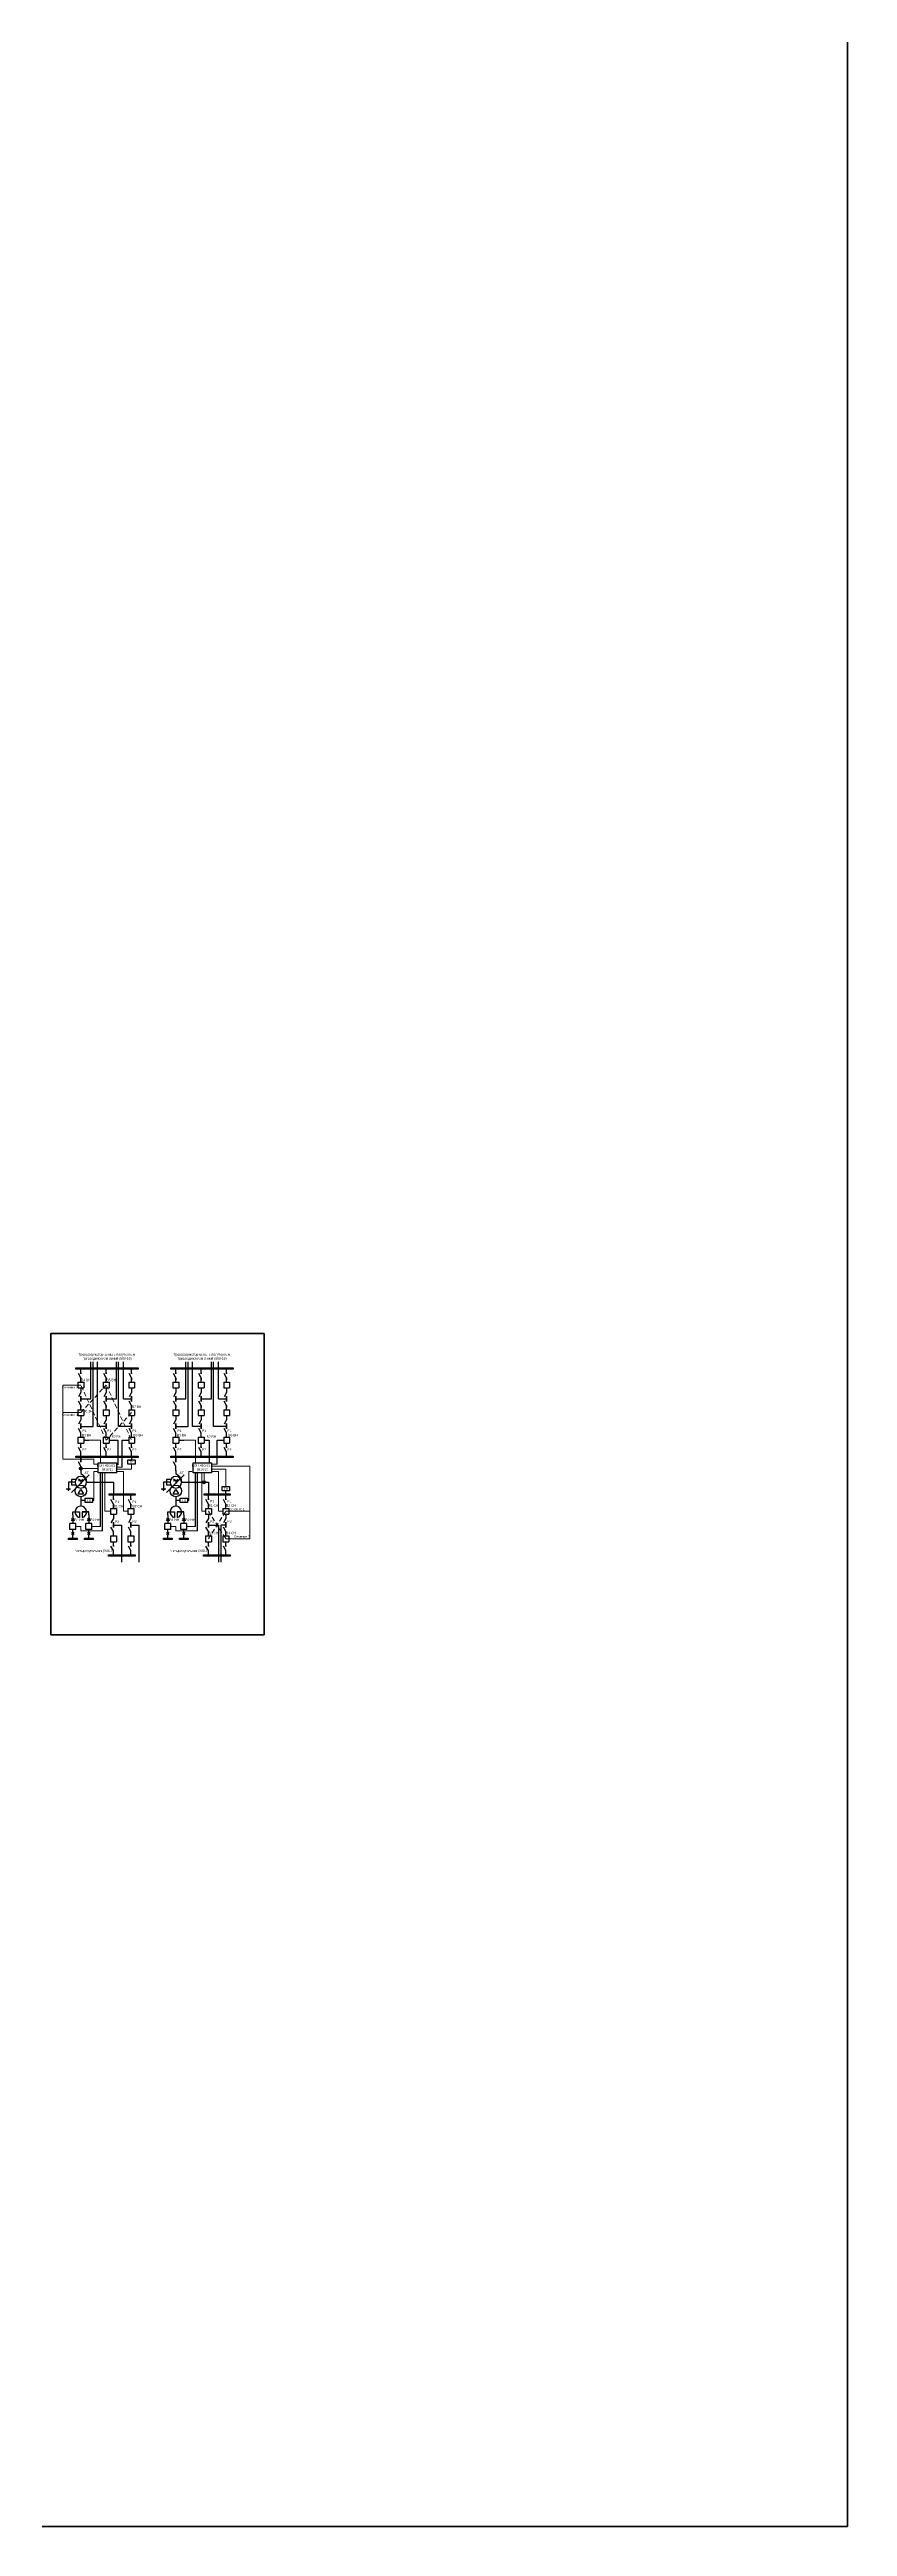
# Model space of a CAD drawing. Header units: millimetres. Extents: x 25558 to 49929, y 1902 to 19390.
# Drawn here: x 40996 to 42096, y 13291 to 16707 of the extents above; entities that cross this region are included whole.
import ezdxf
from ezdxf.enums import TextEntityAlignment as Align

# ---------------------------------------------------------------- set-up
doc = ezdxf.new("R2010")
doc.units = ezdxf.units.MM
doc.linetypes.add('HIDDEN', pattern=[9.525, 6.35, -3.175])
doc.layers.add('Основная', color=7, linetype='Continuous', lineweight=30)
doc.layers.add('Тонкая', color=7, linetype='Continuous', lineweight=5)
doc.styles.add('Narrow', font='ARIALN.TTF')
doc.styles.add('Вывод', font='tahoma.ttf', dxfattribs={"height": 2.5})
doc.styles.add('Компонент', font='ARIALN.TTF', dxfattribs={"height": 3.5})

# ---------------------------------------------------------------- blocks, each defined once
blk = doc.blocks.new('*U23')
at = {"color": 0}
blk.add_line((0, 0), (6, 3.4), dxfattribs=at)
blk = doc.blocks.new('*U11')
at = {"color": 0}
blk.add_line((0, -1), (0, 1), dxfattribs=at)
blk = doc.blocks.new('*U34')
at = {"color": 0}
for p, q in [((0, 3), (0, 9)), ((0, -9), (0, -3))]:
    blk.add_line(p, q, dxfattribs=at)
at = {"color": 0, "ltscale": 0.25, "rotation": 89.99999999999999}
for name, p in [('*U23', (0, -3)), ('*U11', (0, 3))]:
    blk.add_blockref(name, p, dxfattribs=at)
at = {"layer": 'Основная'}
for tag, height, style, p in [('ОУ', 3.5, 'Компонент', (-12, 0)), ('В1', 2.5, 'Вывод', (2, 7)), ('В2', 2.5, 'Вывод', (2, -7))]:
    blk.add_attdef(tag, text='', height=height, dxfattribs=dict(at, style=style)).set_placement(p, align=Align.MIDDLE_CENTER)
blk = doc.blocks.new('*U28')
at = {"color": 0}
for p, q in [((0, 0), (-8, 0)), ((-8, -8), (-8, 0)), ((0, -8), (0, 0)), ((0, -8), (-8, -8))]:
    blk.add_line(p, q, dxfattribs=at)
at = {"layer": 'Основная', "style": 'Компонент'}
blk.add_attdef('ОУ', text='', height=3.5, dxfattribs=at).set_placement((-15, -3), align=Align.MIDDLE_CENTER)
blk = doc.blocks.new('*U35')
at = {"color": 0}
for p, q in [((0, 9), (0, 3)), ((0, -3), (0, -9))]:
    blk.add_line(p, q, dxfattribs=at)
at = {"color": 0, "ltscale": 0.25, "xscale": -1, "rotation": 90}
for name, p in [('*U23', (0, 3)), ('*U11', (0, -3))]:
    blk.add_blockref(name, p, dxfattribs=at)
at = {"layer": 'Основная'}
for tag, height, style, p in [('ОУ', 3.5, 'Компонент', (-12, 0)), ('В2', 2.5, 'Вывод', (2, 7)), ('В1', 2.5, 'Вывод', (2, -7))]:
    blk.add_attdef(tag, text='', height=height, dxfattribs=dict(at, style=style)).set_placement(p, align=Align.MIDDLE_CENTER)
blk = doc.blocks.new('*U26')
at = {"ltscale": 0.25}
blk.add_circle((0, 0), 2, dxfattribs=at)
at = {"layer": 'Основная', "color": 0, "lineweight": 50}
blk.add_line((0, -3), (0, 3), dxfattribs=at)
at = {"layer": 'Основная', "style": 'Компонент'}
blk.add_attdef('ОУ', text='', height=3.5, dxfattribs=at).set_placement((-6, 0), align=Align.MIDDLE_CENTER)
blk = doc.blocks.new('*U40')
at = {"ltscale": 0.25}
for p, q in [((-3.5, -4), (0, 2)), ((0, 2), (3.5, -4)), ((-3.5, -4), (3.5, -4))]:
    blk.add_line(p, q, dxfattribs=at)
blk.add_circle((0, 0), 8, dxfattribs=at)
at = {"layer": 'Основная', "style": 'Компонент'}
blk.add_attdef('ОУ', text='', height=3.5, dxfattribs=at).set_placement((17, 0), align=Align.MIDDLE_CENTER)
blk = doc.blocks.new('*U41')
at = {"ltscale": 0.25}
for p, q in [((0, 0), (-20, 0)), ((14.4, 0), (0, 0))]:
    blk.add_line(p, q, dxfattribs=at)
blk.add_lwpolyline([(-18, 0, 1, 0, 0), (-20, 0, 0, 0, 0)], format="xyseb", dxfattribs=at)
at = {"layer": 'Основная', "style": 'Вывод'}
blk.add_attdef('ОС', text='', height=2.5, dxfattribs=at).set_placement((3, 2), align=Align.MIDDLE_CENTER)
blk = doc.blocks.new('*U42')
at = {"ltscale": 0.25}
for q in [(-3.2, 4.4), (3.2, 4.4), (0, -2), (3.2, 2)]:
    blk.add_line((0, 2), q, dxfattribs=at)
blk.add_circle((0, 0), 8, dxfattribs=at)
blk.add_arc((5.2, -0.2), 13.2, 113.2803, 179.3396, dxfattribs=at)
at = {"layer": 'Основная', "style": 'Компонент'}
blk.add_attdef('ОУ', text='', height=3.5, dxfattribs=at).set_placement((-17, 0), align=Align.MIDDLE_CENTER)
blk = doc.blocks.new('*U43')
at = {"color": 0}
for p, q in [((-3, 0), (3, 0)), ((0, 3), (0, 0)), ((-1.5, -1), (1.5, -1)), ((-0.5, -2), (0.5, -2))]:
    blk.add_line(p, q, dxfattribs=at)
blk = doc.blocks.new('*U943')
at = {"layer": 'Основная', "ltscale": 0.25}
for p, q in [((2, 2), (0, 0)), ((0, 0), (2, -2))]:
    blk.add_line(p, q, dxfattribs=at)
blk = doc.blocks.new('*U32')
at = {"color": 0}
for p, q in [((0, 6), (0, 2)), ((0, 0), (0, -6))]:
    blk.add_line(p, q, dxfattribs=at)
at = {"color": 0, "ltscale": 0.25, "xscale": -1, "rotation": 90}
for p in [(0, 2), (0, 0)]:
    blk.add_blockref('*U943', p, dxfattribs=at)
at = {"layer": 'Основная'}
for tag, height, style, p in [('ОУ2', 3.5, 'Компонент', (-5, 6)), ('В2', 2.5, 'Вывод', (3, 6)), ('ОУ1', 3.5, 'Компонент', (-5, -6)), ('В1', 2.5, 'Вывод', (3, -6))]:
    blk.add_attdef(tag, text='', height=height, dxfattribs=dict(at, style=style)).set_placement(p, align=Align.MIDDLE_CENTER)
blk = doc.blocks.new('*U33')
at = {"color": 0}
for p, q in [((0, 0), (0, 6)), ((0, -6), (0, -2))]:
    blk.add_line(p, q, dxfattribs=at)
at = {"color": 0, "ltscale": 0.25, "rotation": 89.99999999999999}
for p in [(0, 0), (0, -2)]:
    blk.add_blockref('*U943', p, dxfattribs=at)
at = {"layer": 'Основная'}
for tag, height, style, p in [('ОУ1', 3.5, 'Компонент', (-5, 6)), ('В1', 2.5, 'Вывод', (3, 6)), ('ОУ2', 3.5, 'Компонент', (-5, -6)), ('В2', 2.5, 'Вывод', (3, -6))]:
    blk.add_attdef(tag, text='', height=height, dxfattribs=dict(at, style=style)).set_placement(p, align=Align.MIDDLE_CENTER)
blk = doc.blocks.new('*U20')
at = {"ltscale": 0.25}
blk.add_circle((0, 0), 2, dxfattribs=at)
at = {"layer": 'Основная', "color": 0, "lineweight": 50}
blk.add_line((3, 0), (-3, 0), dxfattribs=at)
at = {"layer": 'Основная', "style": 'Компонент'}
blk.add_attdef('ОУ', text='', height=3.5, dxfattribs=at).set_placement((0, -6), align=Align.MIDDLE_CENTER)

msp = doc.modelspace()

# ---------------------------------------------------------------- linework, layer by layer
for p, q in [((41043, 14789), (41050, 14789)), ((41078, 14789), (41090, 14789)), ((41090, 14789), (41090, 14755)), ((41096, 14752), (41096, 14789)), ((41096, 14789), (41105, 14789)), ((41174, 14789), (41181, 14789)), ((41209, 14789), (41216, 14789)), ((41216, 14789), (41216, 14758)), ((41227, 14756), (41227, 14789)), ((41227, 14789), (41236, 14789)), ((41066, 14670), (41066, 14744)), ((41069, 14664), (41069, 14744)), ((41197, 14670), (41197, 14744)), ((41200, 14664), (41200, 14744))]:
    msp.add_line(p, q)
at = {"layer": 'Основная'}
for p, q in [((41053, 14846), (41053, 14897)), ((41056, 14808), (41056, 14897)), ((41062, 14808), (41062, 14897)), ((41088, 14846), (41088, 14897)), ((41091, 14808), (41091, 14897)), ((41098, 14846), (41098, 14897)), ((41184, 14846), (41184, 14897)), ((41187, 14808), (41187, 14897)), ((41193, 14808), (41193, 14897)), ((41219, 14846), (41219, 14897)), ((41222, 14808), (41222, 14897)), ((41229, 14846), (41229, 14897)), ((41039, 14887), (41039, 14888)), ((41039, 14875), (41039, 14872)), ((41074, 14887), (41074, 14888)), ((41074, 14875), (41074, 14872)), ((41109, 14887), (41109, 14888)), ((41109, 14875), (41109, 14872)), ((41170, 14887), (41170, 14888)), ((41170, 14875), (41170, 14872)), ((41205, 14887), (41205, 14888)), ((41205, 14875), (41205, 14872)), ((41240, 14887), (41240, 14888)), ((41240, 14875), (41240, 14872)), ((41039, 14846), (41053, 14846)), ((41039, 14837), (41039, 14834)), ((41074, 14846), (41088, 14846)), ((41074, 14837), (41074, 14834)), ((41098, 14846), (41109, 14846)), ((41109, 14837), (41109, 14834)), ((41170, 14846), (41184, 14846)), ((41170, 14837), (41170, 14834)), ((41205, 14846), (41219, 14846)), ((41205, 14837), (41205, 14834)), ((41229, 14846), (41240, 14846)), ((41240, 14837), (41240, 14834)), ((41039, 14808), (41056, 14808)), ((41074, 14808), (41062, 14808)), ((41109, 14808), (41091, 14808)), ((41170, 14808), (41187, 14808)), ((41205, 14808), (41193, 14808)), ((41240, 14808), (41222, 14808)), ((41039, 14779), (41039, 14783)), ((41039, 14765), (41039, 14767)), ((41039, 14765), (41039, 14759)), ((41074, 14779), (41074, 14783)), ((41074, 14766), (41074, 14767)), ((41109, 14779), (41109, 14783)), ((41109, 14765), (41109, 14767)), ((41109, 14765), (41109, 14762)), ((41170, 14779), (41170, 14783)), ((41170, 14765), (41170, 14767)), ((41170, 14765), (41170, 14759)), ((41205, 14779), (41205, 14783)), ((41205, 14766), (41205, 14767)), ((41240, 14779), (41240, 14783)), ((41240, 14766), (41240, 14767)), ((41039, 14747), (41039, 14743)), ((41084, 14731), (41084, 14714)), ((41170, 14747), (41170, 14743)), ((41215, 14731), (41215, 14714)), ((41039, 14711), (41039, 14698)), ((41045, 14706), (41039, 14706)), ((41084, 14713), (41084, 14714)), ((41084, 14701), (41084, 14698)), ((41108, 14713), (41108, 14714)), ((41108, 14701), (41108, 14698)), ((41170, 14711), (41170, 14698)), ((41176, 14706), (41170, 14706)), ((41215, 14713), (41215, 14714)), ((41215, 14701), (41215, 14698)), ((41239, 14714), (41239, 14719)), ((41239, 14713), (41239, 14714)), ((41239, 14701), (41239, 14698)), ((41028, 14653), (41028, 14654)), ((41050, 14653), (41050, 14654)), ((41084, 14672), (41095, 14672)), ((41095, 14672), (41095, 14621)), ((41108, 14672), (41119, 14672)), ((41119, 14672), (41119, 14621)), ((41159, 14653), (41159, 14654)), ((41181, 14653), (41181, 14654)), ((41215, 14672), (41229, 14672)), ((41229, 14672), (41229, 14621)), ((41239, 14672), (41232, 14672)), ((41232, 14672), (41232, 14621)), ((41084, 14643), (41084, 14647)), ((41084, 14629), (41084, 14631)), ((41108, 14643), (41108, 14647)), ((41108, 14631), (41108, 14630)), ((41108, 14629), (41108, 14630)), ((41215, 14643), (41215, 14647)), ((41215, 14629), (41215, 14631)), ((41239, 14643), (41239, 14647)), ((41239, 14631), (41239, 14630)), ((41239, 14629), (41239, 14630))]:
    msp.add_line(p, q, dxfattribs=at)
at = {"layer": 'Основная', "ltscale": 0.25}
for p, q in [((41028, 14686), (41028, 14690)), ((41050, 14686), (41050, 14690)), ((41159, 14686), (41159, 14690)), ((41181, 14686), (41181, 14690))]:
    msp.add_line(p, q, dxfattribs=at)
at = {"layer": 'Основная'}
for points in [[(41032, 14889), (41118, 14889), (41118, 14887), (41032, 14887)], [(41163, 14889), (41249, 14889), (41249, 14887), (41163, 14887)], [(41032, 14767), (41118, 14767), (41118, 14765), (41032, 14765)], [(41063, 14758), (41088, 14758), (41088, 14744), (41063, 14744)], [(41104, 14762), (41114, 14762), (41114, 14756), (41104, 14756)], [(41163, 14767), (41249, 14767), (41249, 14765), (41163, 14765)], [(41194, 14758), (41219, 14758), (41219, 14744), (41194, 14744)], [(41234, 14725), (41244, 14725), (41244, 14719), (41234, 14719)], [(41045, 14709), (41055, 14709), (41055, 14703), (41045, 14703)], [(41078, 14715), (41114, 14715), (41114, 14713), (41078, 14713)], [(41176, 14709), (41186, 14709), (41186, 14703), (41176, 14703)], [(41209, 14715), (41245, 14715), (41245, 14713), (41209, 14713)], [(41022, 14654), (41034, 14654), (41034, 14652), (41022, 14652)], [(41044, 14654), (41056, 14654), (41056, 14652), (41044, 14652)], [(41153, 14654), (41165, 14654), (41165, 14652), (41153, 14652)], [(41175, 14654), (41187, 14654), (41187, 14652), (41175, 14652)], [(41077, 14631), (41114, 14631), (41114, 14629), (41077, 14629)], [(41208, 14631), (41245, 14631), (41245, 14629), (41208, 14629)]]:
    msp.add_lwpolyline(points, close=True, dxfattribs=at)
at = {"layer": 'Основная', "ltscale": 0.25, "const_width": 0.6}
for points in [[(41038.7, 14888, 1), (41039.3, 14888, 1)], [(41073.7, 14888, 1), (41074.3, 14888, 1)], [(41108.7, 14888, 1), (41109.3, 14888, 1)], [(41169.7, 14888, 1), (41170.3, 14888, 1)], [(41204.7, 14888, 1), (41205.3, 14888, 1)], [(41239.7, 14888, 1), (41240.3, 14888, 1)], [(41039.3, 14846, 1), (41038.7, 14846, 1)], [(41074.3, 14846, 1), (41073.7, 14846, 1)], [(41109.3, 14846, 1), (41108.7, 14846, 1)], [(41170.3, 14846, 1), (41169.7, 14846, 1)], [(41205.3, 14846, 1), (41204.7, 14846, 1)], [(41240.3, 14846, 1), (41239.7, 14846, 1)], [(41039.3, 14808, 1), (41038.7, 14808, 1)], [(41074.3, 14808, 1), (41073.7, 14808, 1)], [(41109.3, 14808, 1), (41108.7, 14808, 1)], [(41170.3, 14808, 1), (41169.7, 14808, 1)], [(41205.3, 14808, 1), (41204.7, 14808, 1)], [(41240.3, 14808, 1), (41239.7, 14808, 1)], [(41038.7, 14766, 1), (41039.3, 14766, 1)], [(41073.7, 14766, 1), (41074.3, 14766, 1)], [(41108.7, 14766, 1), (41109.3, 14766, 1)], [(41169.7, 14766, 1), (41170.3, 14766, 1)], [(41204.7, 14766, 1), (41205.3, 14766, 1)], [(41239.7, 14766, 1), (41240.3, 14766, 1)], [(41025.7, 14731, 1), (41026.3, 14731, 1)], [(41156.7, 14731, 1), (41157.3, 14731, 1)], [(41038.7, 14706, 1), (41039.3, 14706, 1)], [(41083.7, 14714, 1), (41084.3, 14714, 1)], [(41107.7, 14714, 1), (41108.3, 14714, 1)], [(41169.7, 14706, 1), (41170.3, 14706, 1)], [(41214.7, 14714, 1), (41215.3, 14714, 1)], [(41238.7, 14714, 1), (41239.3, 14714, 1)], [(41084.3, 14672, 1), (41083.7, 14672, 1)], [(41108.3, 14672, 1), (41107.7, 14672, 1)], [(41215.3, 14672, 1), (41214.7, 14672, 1)], [(41239.3, 14672, 1), (41238.7, 14672, 1)], [(41027.7, 14653, 1), (41028.3, 14653, 1)], [(41049.7, 14653, 1), (41050.3, 14653, 1)], [(41083.7, 14630, 1), (41084.3, 14630, 1)], [(41107.7, 14630, 1), (41108.3, 14630, 1)], [(41158.7, 14653, 1), (41159.3, 14653, 1)], [(41180.7, 14653, 1), (41181.3, 14653, 1)], [(41214.7, 14630, 1), (41215.3, 14630, 1)], [(41238.7, 14630, 1), (41239.3, 14630, 1)]]:
    msp.add_lwpolyline(points, format="xyb", close=True, dxfattribs=at)
at = {"layer": 'Основная'}
for points in [[(41026, 14731), (41022, 14731)], [(41022, 14731), (41022, 14725)], [(41031, 14731), (41025, 14731)], [(41032, 14735), (41026, 14735)], [(41026, 14735), (41026, 14727)], [(41032, 14727), (41026, 14727)], [(41047, 14731), (41065, 14731)], [(41065, 14731), (41084, 14731)], [(41157, 14731), (41153, 14731)], [(41153, 14731), (41153, 14725)], [(41162, 14731), (41156, 14731)], [(41163, 14735), (41157, 14735)], [(41157, 14735), (41157, 14727)], [(41163, 14727), (41157, 14727)], [(41178, 14731), (41196, 14731)], [(41196, 14731), (41215, 14731)], [(41028, 14690.1), (41037, 14690.1), (41037, 14682.3)], [(41028, 14690.1), (41037, 14690.1)], [(41039, 14711), (41039, 14703)], [(41050, 14690.1), (41041, 14690.1), (41041, 14682.3)], [(41041, 14690.1), (41050, 14690.1)], [(41159, 14690.1), (41168, 14690.1), (41168, 14682.3)], [(41159, 14690.1), (41168, 14690.1)], [(41170, 14711), (41170, 14703)], [(41181, 14690.1), (41172, 14690.1), (41172, 14682.3)], [(41172, 14690.1), (41181, 14690.1)]]:
    msp.add_lwpolyline(points, dxfattribs=at)
at = {"layer": 'Основная', "ltscale": 0.25}
for centre in [(41039, 14690), (41170, 14690)]:
    msp.add_arc(centre, 8, 284.4775, 255.5225, dxfattribs=at)
at = {"layer": 'Тонкая'}
for p, q in [((41039, 14865), (41014, 14865)), ((41014, 14865), (41014, 14763)), ((41039, 14827), (41014, 14827)), ((41014, 14763), (41057, 14763)), ((41066, 14789), (41050, 14789)), ((41057, 14763), (41057, 14756)), ((41066, 14758), (41066, 14789)), ((41099, 14789), (41105, 14789)), ((41197, 14789), (41181, 14789)), ((41197, 14758), (41197, 14789)), ((41230, 14789), (41236, 14789)), ((41041, 14750), (41046, 14750)), ((41046, 14750), (41063, 14750)), ((41057, 14756), (41063, 14756)), ((41057, 14706), (41057, 14746)), ((41057, 14746), (41061, 14746)), ((41072, 14744), (41072, 14691)), ((41088, 14755), (41090, 14755)), ((41088, 14752), (41096, 14752)), ((41109, 14749), (41088, 14749)), ((41098, 14746), (41088, 14746)), ((41098, 14746), (41098, 14691)), ((41109, 14749), (41109, 14756)), ((41188, 14706), (41188, 14746)), ((41188, 14746), (41192, 14746)), ((41206, 14744), (41206, 14691)), ((41209, 14733), (41209, 14744)), ((41219, 14756), (41227, 14756)), ((41219, 14753), (41272, 14753)), ((41239, 14749), (41219, 14749)), ((41229, 14746), (41219, 14746)), ((41229, 14746), (41229, 14691)), ((41239, 14725), (41239, 14749)), ((41272, 14753), (41272, 14653)), ((41055, 14706), (41057, 14706)), ((41072, 14691), (41080, 14691)), ((41098, 14691), (41104, 14691)), ((41186, 14706), (41188, 14706)), ((41206, 14691), (41211, 14691)), ((41229, 14691), (41235, 14691)), ((41239, 14691), (41272, 14691)), ((41032, 14670), (41039, 14670)), ((41039, 14670), (41039, 14664)), ((41039, 14664), (41069, 14664)), ((41066, 14670), (41054, 14670)), ((41163, 14670), (41170, 14670)), ((41170, 14670), (41170, 14664)), ((41170, 14664), (41200, 14664)), ((41197, 14670), (41185, 14670)), ((41239, 14653), (41272, 14653))]:
    msp.add_line(p, q, dxfattribs=at)
at = {"layer": 'Тонкая', "linetype": 'HIDDEN'}
for p, q in [((41039, 14827), (41074, 14865)), ((41074, 14789), (41039, 14865)), ((41074, 14865), (41109, 14789)), ((41109, 14827), (41074, 14789)), ((41215, 14691), (41239, 14653)), ((41215, 14653), (41239, 14691))]:
    msp.add_line(p, q, dxfattribs=at)
at = {"layer": 'Тонкая', "lineweight": 50}
msp.add_lwpolyline([(33517, 19390), (42096, 19390), (42096, 13291), (33517, 13291)], close=True, dxfattribs=at)
at = {"layer": 'Тонкая', "color": 3, "lineweight": 50}
msp.add_lwpolyline([(41291.8, 14936.3), (41291.8, 14520.5), (40997.8, 14520.5), (40997.8, 14936.3)], close=True, dxfattribs=at)
at = {"layer": 'Тонкая', "ltscale": 0.3}
for points in [[(41053, 14897, 0, 1.5, 0), (41053, 14893, 0, 0, 0)], [(41056, 14897, 0, 1.5, 0), (41056, 14893, 0, 0, 0)], [(41062, 14897, 0, 1.5, 0), (41062, 14893, 0, 0, 0)], [(41088, 14897, 0, 1.5, 0), (41088, 14893, 0, 0, 0)], [(41091, 14897, 0, 1.5, 0), (41091, 14893, 0, 0, 0)], [(41098, 14897, 0, 1.5, 0), (41098, 14893, 0, 0, 0)], [(41184, 14897, 0, 1.5, 0), (41184, 14893, 0, 0, 0)], [(41187, 14897, 0, 1.5, 0), (41187, 14893, 0, 0, 0)], [(41193, 14897, 0, 1.5, 0), (41193, 14893, 0, 0, 0)], [(41219, 14897, 0, 1.5, 0), (41219, 14893, 0, 0, 0)], [(41222, 14897, 0, 1.5, 0), (41222, 14893, 0, 0, 0)], [(41229, 14897, 0, 1.5, 0), (41229, 14893, 0, 0, 0)], [(41034, 14865, 0, 1.5, 0), (41030, 14865, 0, 0, 0)], [(41034, 14827, 0, 1.5, 0), (41030, 14827, 0, 0, 0)], [(41043, 14789, 0, 1.5, 0), (41047, 14789, 0, 0, 0)], [(41078, 14789, 0, 1.5, 0), (41082, 14789, 0, 0, 0)], [(41105, 14789, 0, 1.5, 0), (41101, 14789, 0, 0, 0)], [(41174, 14789, 0, 1.5, 0), (41178, 14789, 0, 0, 0)], [(41209, 14789, 0, 1.5, 0), (41213, 14789, 0, 0, 0)], [(41236, 14789, 0, 1.5, 0), (41232, 14789, 0, 0, 0)], [(41063, 14750, 0, 1.5, 0), (41059, 14750, 0, 0, 0)], [(41063, 14746, 0, 1.5, 0), (41059, 14746, 0, 0, 0)], [(41088, 14749, 0, 1.5, 0), (41092, 14749, 0, 0, 0)], [(41194, 14746, 0, 1.5, 0), (41190, 14746, 0, 0, 0)], [(41209, 14744, 0, 1.5, 0), (41209, 14740, 0, 0, 0)], [(41219, 14749, 0, 1.5, 0), (41223, 14749, 0, 0, 0)], [(41080, 14691, 0, 1.5, 0), (41076, 14691, 0, 0, 0)], [(41104, 14691, 0, 1.5, 0), (41100, 14691, 0, 0, 0)], [(41211, 14691, 0, 1.5, 0), (41207, 14691, 0, 0, 0)], [(41235, 14691, 0, 1.5, 0), (41231, 14691, 0, 0, 0)], [(41243, 14691, 0, 1.5, 0), (41247, 14691, 0, 0, 0)], [(41032, 14670, 0, 1.5, 0), (41036, 14670, 0, 0, 0)], [(41054, 14670, 0, 1.5, 0), (41058, 14670, 0, 0, 0)], [(41163, 14670, 0, 1.5, 0), (41167, 14670, 0, 0, 0)], [(41185, 14670, 0, 1.5, 0), (41189, 14670, 0, 0, 0)], [(41243, 14653, 0, 1.5, 0), (41247, 14653, 0, 0, 0)], [(41095, 14621, 0, 1.5, 0), (41095, 14625, 0, 0, 0)], [(41119, 14621, 0, 1.5, 0), (41119, 14625, 0, 0, 0)], [(41229, 14621, 0, 1.5, 0), (41229, 14625, 0, 0, 0)], [(41232, 14621, 0, 1.5, 0), (41232, 14625, 0, 0, 0)]]:
    msp.add_lwpolyline(points, format="xyseb", dxfattribs=at)

# ---------------------------------------------------------------- block references
at = {"layer": 'Основная', "ltscale": 0.25}
for name, p, rotation in [('*U28', (41035, 14861), 180), ('*U28', (41070, 14861), 180), ('*U28', (41105, 14861), 180), ('*U28', (41166, 14861), 180), ('*U28', (41201, 14861), 180), ('*U28', (41236, 14861), 180), ('*U28', (41035, 14823), 180), ('*U28', (41070, 14823), 180), ('*U28', (41105, 14823), 180), ('*U28', (41166, 14823), 180), ('*U28', (41201, 14823), 180), ('*U28', (41236, 14823), 180), ('*U28', (41035, 14785), 180), ('*U28', (41070, 14785), 180), ('*U28', (41105, 14785), 180), ('*U28', (41166, 14785), 180), ('*U28', (41201, 14785), 180), ('*U28', (41236, 14785), 180), ('*U41', (41036.4, 14727.1), 224.9999999999999), ('*U41', (41167.4, 14727.1), 224.9999999999999), ('*U28', (41080, 14687), 180), ('*U28', (41104, 14687), 180), ('*U28', (41211, 14687), 180), ('*U28', (41235, 14687), 180), ('*U28', (41080, 14649), 180), ('*U28', (41104, 14649), 180), ('*U28', (41211, 14649), 180), ('*U28', (41235, 14649), 180)]:
    msp.add_blockref(name, p, dxfattribs=dict(at, rotation=rotation))
at = {"layer": 'Основная'}
for name, p in [('*U34', (41039, 14878)), ('*U35', (41039, 14852)), ('*U34', (41074, 14878)), ('*U35', (41074, 14852)), ('*U34', (41109, 14878)), ('*U35', (41109, 14852)), ('*U34', (41170, 14878)), ('*U35', (41170, 14852)), ('*U34', (41205, 14878)), ('*U35', (41205, 14852)), ('*U34', (41240, 14878)), ('*U35', (41240, 14852)), ('*U34', (41039, 14840)), ('*U34', (41074, 14840)), ('*U34', (41109, 14840)), ('*U34', (41170, 14840)), ('*U34', (41205, 14840)), ('*U34', (41240, 14840)), ('*U35', (41039, 14814)), ('*U34', (41039, 14802)), ('*U35', (41074, 14814)), ('*U34', (41074, 14802)), ('*U35', (41109, 14814)), ('*U34', (41109, 14802)), ('*U35', (41170, 14814)), ('*U34', (41170, 14802)), ('*U35', (41205, 14814)), ('*U34', (41205, 14802)), ('*U35', (41240, 14814)), ('*U34', (41240, 14802)), ('*U34', (41039, 14776)), ('*U34', (41039, 14756)), ('*U34', (41074, 14776)), ('*U34', (41109, 14776)), ('*U34', (41170, 14776)), ('*U34', (41170, 14756)), ('*U34', (41205, 14776)), ('*U34', (41240, 14776)), ('*U34', (41084, 14704)), ('*U34', (41108, 14704)), ('*U34', (41215, 14704)), ('*U34', (41239, 14704)), ('*U35', (41084, 14678)), ('*U34', (41084, 14666)), ('*U35', (41108, 14678)), ('*U34', (41108, 14666)), ('*U35', (41215, 14678)), ('*U34', (41215, 14666)), ('*U35', (41239, 14678)), ('*U34', (41239, 14666)), ('*U34', (41084, 14640)), ('*U34', (41108, 14640)), ('*U34', (41215, 14640)), ('*U34', (41239, 14640))]:
    msp.add_blockref(name, p, dxfattribs=at)
at = {"layer": 'Основная', "ltscale": 0.25}
for name, p in [('*U43', (41022, 14722)), ('*U26', (41039, 14750)), ('*U43', (41153, 14722)), ('*U20', (41209, 14731)), ('*U28', (41032, 14674)), ('*U32', (41028, 14680)), ('*U33', (41028, 14660)), ('*U28', (41054, 14674)), ('*U32', (41050, 14680)), ('*U33', (41050, 14660)), ('*U28', (41163, 14674)), ('*U32', (41159, 14680)), ('*U33', (41159, 14660)), ('*U28', (41185, 14674)), ('*U32', (41181, 14680)), ('*U33', (41181, 14660))]:
    msp.add_blockref(name, p, dxfattribs=at)
at = {"layer": 'Основная', "ltscale": 0.35, "xscale": -1}
for p in [(41039, 14731), (41170, 14731)]:
    msp.add_blockref('*U42', p, dxfattribs=at)
at = {"layer": 'Основная', "ltscale": 0.35}
for p in [(41039, 14719), (41170, 14719)]:
    msp.add_blockref('*U40', p, dxfattribs=at)

# ---------------------------------------------------------------- texts
at = {"layer": 'Основная', "char_height": 3.3, "attachment_point": 5, "style": 'Narrow'}
for s, insert, width in [('\\pxt3;Трансформатор-шины с полуторным присоединением линий (500-16)', (41075, 14904), 91.869), ('\\pxt3;Трансформатор-шины с полуторным присоединением линий (500-16)', (41206, 14904), 91.869), ('\\pxi-3,l3,t3;Сечение 2', (41024, 14862), 21.849), ('\\pxi-3,l3,t3;В4 ВН', (41046, 14872), 26.718), ('\\pxi-3,l3,t3;В5 ВН', (41081, 14872), 31.159), ('\\pxi-3,l3,t3;Сечение 1', (41024, 14824), 21.849), ('\\pxi-3,l3,t3;В6 ВН', (41049, 14829), 16.361), ('\\pxi-3,l3,t3;В7 ВН', (41116, 14835), 26.528), ('\\pxi-3,l3,t3;В1 ВН', (41047, 14796), 21.849), ('\\pxi-3,l3,t3;Р1', (41044, 14802), 10), ('\\pxi-3,l3,t3;Р1', (41078, 14802), 10), ('\\pxi-3,l3,t3;В2 ВН', (41088, 14794), 21.849), ('\\pxi-3,l3,t3;Р1', (41113, 14802), 10), ('\\pxi-3,l3,t3;В3 ВН', (41118, 14796), 21.849), ('\\pxi-3,l3,t3;В1 ВН', (41178, 14796), 21.849), ('\\pxi-3,l3,t3;Р1', (41175, 14802), 10), ('\\pxi-3,l3,t3;Р1', (41209, 14802), 10), ('\\pxi-3,l3,t3;В2 ВН', (41219, 14794), 21.849), ('\\pxi-3,l3,t3;Р1', (41244, 14802), 10), ('\\pxi-3,l3,t3;В3 ВН', (41249, 14796), 21.849), ('\\pxi-3,l3,t3;Р2', (41044, 14776), 10), ('\\pxi-3,l3,t3;Р2', (41078, 14776), 10), ('\\pxqc;ТН', (41109, 14759), 10), ('\\pxi-3,l3,t3;Р2', (41113, 14776), 10), ('\\pxi-3,l3,t3;Р2', (41175, 14776), 10), ('\\pxi-3,l3,t3;Р2', (41209, 14776), 10), ('\\pxi-3,l3,t3;Р2', (41244, 14776), 10), ('\\pxi-3,l3,t3;AT', (41047, 14744), 10), ('\\pxqc;ШЭТ 410.01-1 (ИЭУ1)', (41075.5, 14751), 25), ('\\pxi-3,l3,t3;AT', (41178, 14744), 10), ('\\pxqc;ШЭТ 410.01-1 (ИЭУ2)', (41206.5, 14751), 25), ('\\pxqc;ТН', (41239, 14722), 10), ('\\pxqc;ТН', (41050, 14706), 10), ('\\pxi-3,l3,t3;В1 СН', (41091, 14698), 21.849), ('\\pxi-3,l3,t3;Р1', (41089, 14704), 10), ('\\pxi-3,l3,t3;Р1', (41113, 14704), 10), ('\\pxi-3,l3,t3;В2 СН', (41117, 14698), 21.849), ('\\pxqc;ТН', (41181, 14706), 10), ('\\pxi-3,l3,t3;В1 СН', (41222, 14699), 21.849), ('\\pxi-3,l3,t3;Р1', (41220, 14705), 10), ('\\pxi-3,l3,t3;В2 СН', (41246, 14699), 21.849), ('\\pxi-3,l3,t3;Р1', (41244, 14705), 10), ('\\pxi-3,l3,t3;Сечение 1', (41254, 14694), 21.849), ('\\pxi-3,l3,t3;В1 НН', (41037, 14679), 21.849), ('\\pxi-3,l3,t3;В2 НН', (41059, 14679), 21.849), ('\\pxi-3,l3,t3;Р2', (41089, 14677), 10), ('\\pxi-3,l3,t3;Р2', (41113, 14677), 10), ('\\pxi-3,l3,t3;В1 НН', (41168, 14679), 21.849), ('\\pxi-3,l3,t3;В2 НН', (41190, 14679), 21.849), ('\\pxi-3,l3,t3;В3 СН', (41222, 14661), 21.849), ('\\pxi-3,l3,t3;Р2', (41220, 14677), 10), ('\\pxi-3,l3,t3;В4 СН', (41246, 14661), 21.849), ('\\pxi-3,l3,t3;Р2', (41244, 14677), 10), ('\\pxi-3,l3,t3;Сечение 2', (41261, 14656), 21.849), ('\\pxt3;Четырехугольник (330-7)', (41058, 14636), 91.869), ('\\pxt3;Четырехугольник (330-7)', (41189, 14636), 91.869)]:
    msp.add_mtext(s, dxfattribs=dict(at, insert=insert, width=width))

doc.saveas('drawing.dxf')
